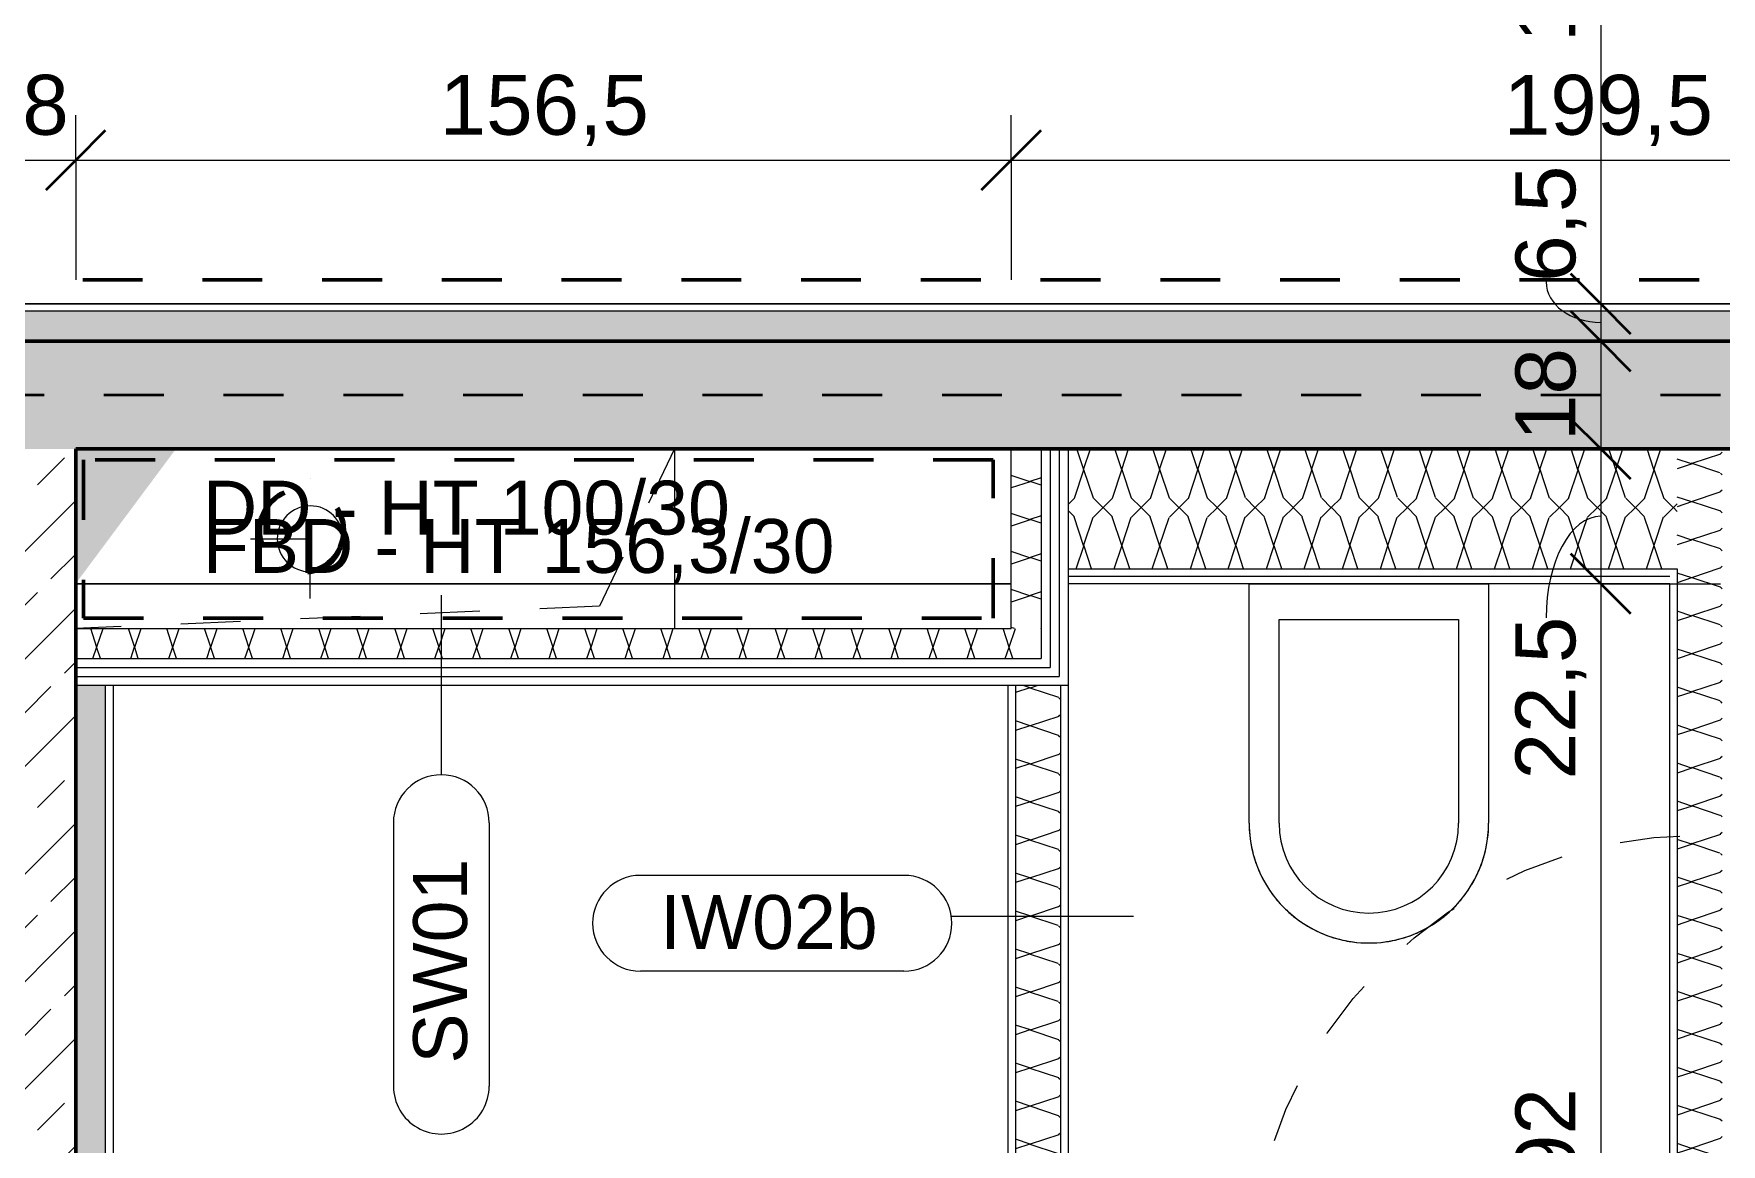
# Model space of a CAD drawing. Header units: metres. Extents: x 3 to 50, y 58.8 to 100.4.
# Drawn here: x 28.933 to 31.751, y 77.139 to 78.994 of the extents above; entities that cross this region are included whole.
import ezdxf

# ---------------------------------------------------------------- set-up
doc = ezdxf.new("R2010")
doc.units = ezdxf.units.M
for name, pattern in [('Strich Punkt', [0.015875, 0.00635, -0.004763, 0, -0.004763]), ('Strich Punkt Mittel', [0.015875, 0.00635, -0.004763, 0, -0.004763]), ('Verdeckt', [0.003, 0.002, -0.001])]:
    doc.linetypes.add(name, pattern=pattern)
for name, color, linetype, lineweight in [('A-DETL-GENF_', 92, 'Continuous', 13), ('A-DETL-MBND', 5, 'Continuous', 5), ('A_2D', 7, 'Continuous', 13), ('A_Bemassung-50_', 4, 'Continuous', 9), ('A_Bemassung_', 4, 'Continuous', 9), ('A_Beschriftung_', 7, 'Continuous', 9), ('A_Brandabschnitte', 30, 'Verdeckt', 50), ('A_Decken', 8, 'Continuous', 13), ('A_Durchbruch_', 7, 'Continuous', 5), ('A_Durchbruch_Projektion', 8, 'Verdeckt', 5), ('A_Kanal_SW', 34, 'Strich Punkt', 100), ('A_Raeume_', 7, 'Continuous', 5), ('A_Raster_', 1, 'Continuous', 9), ('A_Sanitaer', 3, 'Continuous', 13), ('A_Waende', 7, 'Continuous', 13), ('P-PIPE', 3, 'Continuous', 5), ('P-PIPE-CNTR', 3, 'Continuous', 5)]:
    doc.layers.add(name, color=color, linetype=linetype, lineweight=lineweight)
doc.styles.add('Arial_3', font='arial.ttf', dxfattribs={"height": 0.09})
doc.styles.add('Arial_5', font='arial.ttf', dxfattribs={"height": 0.1})
doc.dimstyles.new('WGA-Bemaßung_1', dxfattribs={"dimscale": 0.3048, "dimtxt": 0.102026, "dimasz": 0.328084, "dimexe": 0.246063, "dimexo": 0.0625, "dimgap": 0.04101, "dimtad": 1, "dimdec": 1, "dimlfac": 100, "dimrnd": 0.5, "dimdsep": 46, "dimtxsty": 'Arial_5', "dimblk1": 'OBLIQUE', "dimblk2": 'OBLIQUE', "dimsah": 1, "dimcen": 0.09, "dimdle": 0.246063, "dimazin": 2, "dimtfac": 1, "dimtdec": 4, "dimtix": 1, "dimtmove": 1, "dimatfit": 3, "dimfxl": 0.656168, "dimfxlon": 1, "dimtvp": 1, "dimtolj": 1, "dimtzin": 0, "dimarcsym": 2})
doc.dimstyles.new('WGA-Bemaßung_2', dxfattribs={"dimscale": 0.3048, "dimtxt": 0.102026, "dimasz": 0.328084, "dimexe": 0.246063, "dimexo": 0.0625, "dimgap": 0.04101, "dimtad": 1, "dimdec": 1, "dimlfac": 100, "dimrnd": 0.5, "dimdsep": 46, "dimtxsty": 'Arial_5', "dimblk1": 'OBLIQUE', "dimblk2": 'OBLIQUE', "dimsah": 1, "dimcen": 0.09, "dimdle": 0.246063, "dimazin": 2, "dimtfac": 1, "dimtdec": 4, "dimtix": 1, "dimtmove": 2, "dimatfit": 3, "dimfxl": 0.656168, "dimfxlon": 1, "dimtvp": 1, "dimtolj": 1, "dimtzin": 0, "dimarcsym": 2})
doc.dimstyles.new('WGA-Bemaßung_3', dxfattribs={"dimscale": 0.3048, "dimtxt": 0.102026, "dimasz": 0.328084, "dimexe": 0.246063, "dimexo": 0.0625, "dimgap": 0.04101, "dimtad": 1, "dimdec": 1, "dimlfac": 100, "dimrnd": 0.5, "dimdsep": 46, "dimtxsty": 'Arial_5', "dimblk1": 'OBLIQUE', "dimblk2": 'OBLIQUE', "dimsah": 1, "dimcen": 0.09, "dimdle": 0.246063, "dimazin": 2, "dimtfac": 1, "dimtdec": 4, "dimtix": 1, "dimtmove": 0, "dimatfit": 3, "dimfxl": 0.656168, "dimfxlon": 1, "dimtvp": 1, "dimtolj": 1, "dimtzin": 0, "dimarcsym": 2})
pattern_1 = [(45, (0, 0), (-0.08980256, 0.08980256), []), (45, (0.0898, 0), (-0.08980256, 0.08980256), [0.0635, -0.03175])]

# ---------------------------------------------------------------- blocks, each defined once
blk = doc.blocks.new('Sani_WC-Wandbasierend - 400x600-3804283-263_PP_02OG_BT1')
at = {"layer": 'A_Sanitaer', "lineweight": 5}
for p, q in [((-0.075, -0.5125), (-0.075, -0.1125)), ((-0.075, -0.1125), (0.325, -0.1125)), ((-0.075, -0.5125), (-0.075, -0.1125)), ((0.325, -0.1125), (0.325, -0.5125)), ((0.325, -0.1125), (0.325, -0.5125)), ((-0.025, -0.1725), (0.275, -0.1725)), ((-0.025, -0.5125), (-0.025, -0.1725)), ((0.275, -0.1725), (0.275, -0.5125))]:
    blk.add_line(p, q, dxfattribs=at)
for radius, start, end in [(0.2, 180, 0), (0.2, 180, 195.2197), (0.15, 180, 360), (0.2, 344.7803, 360), (0.2, 195.2197, 200.149), (0.2, 200.149, 210.5085), (0.2, 332.2044, 339.851), (0.2, 339.851, 344.7803), (0.2, 210.5085, 216.2662), (0.2, 323.7338, 329.4915), (0.2, 329.4915, 332.0709), (0.2, 216.2662, 225.9281), (0.2, 314.0719, 323.7338), (0.2, 225.9281, 231.8048), (0.2, 231.8048, 241.6661), (0.2, 298.3339, 308.1952), (0.2, 308.1952, 314.0719), (0.2, 241.6661, 247.1471), (0.2, 247.1471, 258.666), (0.2, 281.334, 292.8529), (0.2, 292.8529, 298.3339), (0.2, 258.666, 262.3967), (0.2, 262.3967, 277.6033), (0.2, 277.6033, 281.334)]:
    blk.add_arc((0.125, -0.5125), radius, start, end, dxfattribs=at)
blk = doc.blocks.new('Symbol_Schatten - Bodendurchbruch_Schatten-5766272-263_PP_02OG_BT1')
at = {"layer": 'A-DETL-MBND'}
for p, q in [((-0.78125, -0.15), (0.78125, -0.15)), ((0.78125, -0.15), (-0.78125, -0.15))]:
    blk.add_line(p, q, dxfattribs=at)
blk = doc.blocks.new('Symbol_Schatten - Bodendurchbruch_Schatten-V48-263_PP_02OG_BT1')
at = {"layer": 'A-DETL-GENF_'}
blk.add_hatch(color=256, dxfattribs=at).paths.add_polyline_path([(-0.7813, -0.15), (-0.6138, 0.075), (-0.7813, 0.075), (-0.7813, 0.0125)])
at = {"layer": 'A_2D'}
blk.add_line((0.7813, -0.15), (-0.7813, -0.15), dxfattribs=at)
at = {"layer": 'A_Durchbruch_'}
blk.add_line((-0.7813, -0.15), (0.7813, -0.15), dxfattribs=at)
blk = doc.blocks.new('Symbol_Schatten_Verdeckt_unten - Bodendurchbruch_Schatten_Verdeckt_unten-V50-263_PP_02OG_BT1')
at = {"layer": 'A_Durchbruch_Projektion'}
for p, q in [((-0.5, -0.15), (-0.5, 0.15)), ((-0.375, 0.1125), (0.5, 0.15)), ((-0.5, -0.15), (-0.375, 0.1125))]:
    blk.add_line(p, q, dxfattribs=at)
blk = doc.blocks.new('BS_Wand_Lollipop - links_unten-2026911-263_PP_02OG_BT1')
at = {"layer": 'A_Beschriftung_'}
for p, q in [((-0.00467, 0.001367), (-0.01347, 0.001367)), ((-0.003087, 0), (0.003, 0)), ((-0.00467, -0.001833), (-0.01347, -0.001833))]:
    blk.add_line(p, q, dxfattribs=at)
for centre, start, end in [((-0.01347, -0.000233), 90, 270), ((-0.00467, -0.000233), 270, 90)]:
    blk.add_arc(centre, 0.0016, start, end, dxfattribs=at)
blk = doc.blocks.new('BS_Wand_Lollipop - rechts_oben-2026913-263_PP_02OG_BT1')
at = {"layer": 'A_Beschriftung_'}
for p, q in [((0.0046, 0.0016), (0.0134, 0.0016)), ((-0.003, 0), (0.003, 0)), ((0.0046, -0.0016), (0.0134, -0.0016))]:
    blk.add_line(p, q, dxfattribs=at)
for centre, start, end in [((0.0046, 0), 90, 270), ((0.0134, 0), 270, 90)]:
    blk.add_arc(centre, 0.0016, start, end, dxfattribs=at)
blk = doc.blocks.new('DIMBLOCK441-263_PP_02OG_BT1')
at = {"layer": 'A_Bemassung-50_', "lineweight": 35, "transparency": 16777216}
for p, q in [((31.5499, 80.093), (31.4999, 80.143)), ((31.5499, 80.093), (31.5999, 80.043)), ((31.5499, 78.543), (31.4999, 78.593)), ((31.5499, 78.543), (31.5999, 78.493))]:
    blk.add_line(p, q, dxfattribs=at)
at = {"layer": 'A_Bemassung-50_', "transparency": 16777216}
for p, q in [((31.5499, 80.093), (31.4749, 80.093)), ((31.5499, 80.093), (31.5499, 78.543)), ((31.5499, 80.093), (31.7499, 80.093)), ((31.5499, 78.543), (31.4749, 78.543)), ((31.5499, 78.543), (31.7499, 78.543))]:
    blk.add_line(p, q, dxfattribs=at)
at = {"layer": 'A_Bemassung-50_', "color": 0, "transparency": 16777216, "insert": (31.4076, 78.9802), "char_height": 0.1, "width": 0.276883, "attachment_point": 1, "rotation": 90, "line_spacing_factor": 0.941778, "style": 'Arial_5'}
blk.add_mtext('155', dxfattribs=at)
blk = doc.blocks.new('_Oblique')
at = {"color": 0, "linetype": 'ByBlock', "lineweight": -2}
blk.add_line((-0.5, -0.5), (0.5, 0.5), dxfattribs=at)
blk = doc.blocks.new('DIMBLOCK442-263_PP_02OG_BT1')
at = {"layer": 'A_Bemassung-50_', "lineweight": 35, "transparency": 16777216}
for p, q in [((31.5499, 78.543), (31.4999, 78.593)), ((31.5499, 78.4805), (31.4999, 78.5305)), ((31.5499, 78.543), (31.5999, 78.493)), ((31.5499, 78.4805), (31.5999, 78.4305))]:
    blk.add_line(p, q, dxfattribs=at)
at = {"layer": 'A_Bemassung-50_', "transparency": 16777216}
for p, q in [((31.5499, 78.543), (31.4749, 78.543)), ((31.5499, 78.543), (31.5499, 78.4805)), ((31.5499, 78.543), (31.7499, 78.543)), ((31.5499, 78.4805), (31.4749, 78.4805)), ((31.5499, 78.4805), (31.7499, 78.4805))]:
    blk.add_line(p, q, dxfattribs=at)
blk.add_ellipse((31.5499, 78.5795), major_axis=(0.091, 0), ratio=0.744391, start_param=3.141593, end_param=4.712389, dxfattribs=at)
at = {"layer": 'A_Bemassung-50_', "color": 0, "transparency": 16777216, "insert": (31.4076, 78.5795), "char_height": 0.1, "width": 0.231677, "attachment_point": 1, "rotation": 90, "line_spacing_factor": 0.941778, "style": 'Arial_5'}
blk.add_mtext('6,5', dxfattribs=at)
blk = doc.blocks.new('DIMBLOCK443-263_PP_02OG_BT1')
at = {"layer": 'A_Bemassung-50_', "lineweight": 35, "transparency": 16777216}
for p, q in [((31.5499, 78.4805), (31.4999, 78.5305)), ((31.5499, 78.4805), (31.5999, 78.4305)), ((31.5499, 78.3005), (31.4999, 78.3505)), ((31.5499, 78.3005), (31.5999, 78.2505))]:
    blk.add_line(p, q, dxfattribs=at)
at = {"layer": 'A_Bemassung-50_', "transparency": 16777216}
for p, q in [((31.5499, 78.4805), (31.4749, 78.4805)), ((31.5499, 78.4805), (31.5499, 78.3005)), ((31.5499, 78.4805), (31.7499, 78.4805)), ((31.5499, 78.3005), (31.4749, 78.3005)), ((31.5499, 78.3005), (31.7499, 78.3005))]:
    blk.add_line(p, q, dxfattribs=at)
at = {"layer": 'A_Bemassung-50_', "color": 0, "transparency": 16777216, "insert": (31.4076, 78.3136), "char_height": 0.1, "width": 0.184588, "attachment_point": 1, "rotation": 90, "line_spacing_factor": 0.941778, "style": 'Arial_5'}
blk.add_mtext('18', dxfattribs=at)
blk = doc.blocks.new('DIMBLOCK444-263_PP_02OG_BT1')
at = {"layer": 'A_Bemassung-50_', "lineweight": 35, "transparency": 16777216}
for p, q in [((31.5499, 78.3005), (31.4999, 78.3505)), ((31.5499, 78.3005), (31.5999, 78.2505)), ((31.5499, 78.0755), (31.4999, 78.1255)), ((31.5499, 78.0755), (31.5999, 78.0255))]:
    blk.add_line(p, q, dxfattribs=at)
at = {"layer": 'A_Bemassung-50_', "transparency": 16777216}
for p, q in [((31.5499, 78.3005), (31.4749, 78.3005)), ((31.5499, 78.3005), (31.5499, 78.0755)), ((31.5499, 78.3005), (31.7499, 78.3005)), ((31.5499, 78.0755), (31.4749, 78.0755)), ((31.5499, 78.0755), (31.7499, 78.0755))]:
    blk.add_line(p, q, dxfattribs=at)
blk.add_ellipse((31.5499, 78.0185), major_axis=(0, 0.1695), ratio=0.53686, start_param=0, end_param=1.570796, dxfattribs=at)
at = {"layer": 'A_Bemassung-50_', "color": 0, "transparency": 16777216, "insert": (31.4076, 77.7486), "char_height": 0.1, "width": 0.323972, "attachment_point": 1, "rotation": 90, "line_spacing_factor": 0.941778, "style": 'Arial_5'}
blk.add_mtext('22,5', dxfattribs=at)
blk = doc.blocks.new('DIMBLOCK445-263_PP_02OG_BT1')
at = {"layer": 'A_Bemassung-50_', "lineweight": 35, "transparency": 16777216}
for p, q in [((31.5499, 78.0755), (31.4999, 78.1255)), ((31.5499, 78.0755), (31.5999, 78.0255)), ((31.5499, 76.1555), (31.4999, 76.2055)), ((31.5499, 76.1555), (31.5999, 76.1055))]:
    blk.add_line(p, q, dxfattribs=at)
at = {"layer": 'A_Bemassung-50_', "transparency": 16777216}
for p, q in [((31.5499, 78.0755), (31.4749, 78.0755)), ((31.5499, 78.0755), (31.5499, 76.1555)), ((31.5499, 78.0755), (31.7499, 78.0755)), ((31.5499, 76.1555), (31.4749, 76.1555)), ((31.5499, 76.1555), (31.7499, 76.1555))]:
    blk.add_line(p, q, dxfattribs=at)
at = {"layer": 'A_Bemassung-50_', "color": 0, "transparency": 16777216, "insert": (31.4076, 77.0001), "char_height": 0.1, "width": 0.276883, "attachment_point": 1, "rotation": 90, "line_spacing_factor": 0.941778, "style": 'Arial_5'}
blk.add_mtext('192', dxfattribs=at)
blk = doc.blocks.new('DIMBLOCK541-263_PP_02OG_BT1')
at = {"layer": 'A_Bemassung-50_', "transparency": 16777216}
for p, q in [((28.8227, 78.7829), (28.8227, 78.8579)), ((29.0027, 78.7829), (29.0027, 78.8579)), ((28.8227, 78.7829), (29.0027, 78.7829)), ((28.8227, 78.7829), (28.8227, 78.5829)), ((29.0027, 78.7829), (29.0027, 78.5829))]:
    blk.add_line(p, q, dxfattribs=at)
at = {"layer": 'A_Bemassung-50_', "lineweight": 35, "transparency": 16777216}
for p, q in [((28.8227, 78.7829), (28.8727, 78.8329)), ((29.0027, 78.7829), (29.0527, 78.8329)), ((28.8227, 78.7829), (28.7727, 78.7329)), ((29.0027, 78.7829), (28.9527, 78.7329))]:
    blk.add_line(p, q, dxfattribs=at)
at = {"layer": 'A_Bemassung-50_', "color": 0, "transparency": 16777216, "insert": (28.8358, 78.9252), "char_height": 0.1, "width": 0.184588, "attachment_point": 1, "line_spacing_factor": 0.941778, "style": 'Arial_5'}
blk.add_mtext('18', dxfattribs=at)
blk = doc.blocks.new('DIMBLOCK542-263_PP_02OG_BT1')
at = {"layer": 'A_Bemassung-50_', "transparency": 16777216}
for p, q in [((29.0027, 78.7829), (29.0027, 78.8579)), ((30.5652, 78.7829), (30.5652, 78.8579)), ((29.0027, 78.7829), (30.5652, 78.7829)), ((29.0027, 78.7829), (29.0027, 78.5829)), ((30.5652, 78.7829), (30.5652, 78.5829))]:
    blk.add_line(p, q, dxfattribs=at)
at = {"layer": 'A_Bemassung-50_', "lineweight": 35, "transparency": 16777216}
for p, q in [((29.0027, 78.7829), (29.0527, 78.8329)), ((30.5652, 78.7829), (30.6152, 78.8329)), ((29.0027, 78.7829), (28.9527, 78.7329)), ((30.5652, 78.7829), (30.5152, 78.7329))]:
    blk.add_line(p, q, dxfattribs=at)
at = {"layer": 'A_Bemassung-50_', "color": 0, "transparency": 16777216, "insert": (29.6105, 78.9252), "char_height": 0.1, "width": 0.416266, "attachment_point": 1, "line_spacing_factor": 0.941778, "style": 'Arial_5'}
blk.add_mtext('156,5', dxfattribs=at)
blk = doc.blocks.new('DIMBLOCK543-263_PP_02OG_BT1')
at = {"layer": 'A_Bemassung-50_', "transparency": 16777216}
for p, q in [((32.5577, 78.7829), (32.5577, 78.9829)), ((30.5652, 78.7829), (30.5652, 78.8579)), ((30.5652, 78.7829), (32.5577, 78.7829)), ((30.5652, 78.7829), (30.5652, 78.5829)), ((32.5577, 78.7829), (32.5577, 78.7079))]:
    blk.add_line(p, q, dxfattribs=at)
at = {"layer": 'A_Bemassung-50_', "lineweight": 35, "transparency": 16777216}
for p, q in [((30.5652, 78.7829), (30.6152, 78.8329)), ((32.5577, 78.7829), (32.6077, 78.8329)), ((30.5652, 78.7829), (30.5152, 78.7329)), ((32.5577, 78.7829), (32.5077, 78.7329))]:
    blk.add_line(p, q, dxfattribs=at)
at = {"layer": 'A_Bemassung-50_', "color": 0, "transparency": 16777216, "insert": (31.388, 78.9252), "char_height": 0.1, "width": 0.416266, "attachment_point": 1, "line_spacing_factor": 0.941778, "style": 'Arial_5'}
blk.add_mtext('199,5', dxfattribs=at)

msp = doc.modelspace()

# ---------------------------------------------------------------- hatches: boundary and pattern name
at = {"layer": 'A_Waende', "lineweight": 5}
h = msp.add_hatch(dxfattribs=at)
h.set_pattern_fill('FP_14', color=250, angle=-225, style=0, pattern_type=2)
h.set_pattern_definition([(225, (28.90794, 78.54259), (-0.12700345, -0.2539998), [0.02245, -0.15715]), (225, (28.85986, 78.43228), (-0.12700345, -0.2539998), [0.02245, -0.15715]), (225, (28.8443, 78.54259), (-0.12700345, -0.2539998), [0.02245, -0.15715]), (225, (28.79692, 78.43158), (-0.12700345, -0.2539998), [0.02245, -0.15715]), (251.565, (28.892383, 78.527036), (-0.12700069, -0.50799766), [0.0502, -0.35141]), (251.565, (28.87612, 78.47966), (-0.12700069, -0.50799766), [0.0502, -0.35141]), (251.565, (28.828743, 78.527036), (-0.12700069, -0.50799766), [0.0502, -0.35141]), (251.565, (28.81248, 78.47966), (-0.12700069, -0.50799766), [0.0502, -0.35141]), (315, (28.89168, 78.43158), (-0.12700345, 0.2539998), [0.02245, -0.15715]), (315, (28.8443, 78.54259), (-0.12700345, 0.2539998), [0.02245, -0.15715]), (315, (28.82804, 78.43158), (-0.12700345, 0.2539998), [0.02245, -0.15715]), (315, (28.78066, 78.54259), (-0.12700345, 0.2539998), [0.02245, -0.15715]), (288.435, (28.87612, 78.47966), (-0.12700069, 0.50799766), [0.0502, -0.35141]), (288.435, (28.859856, 78.527036), (-0.12700069, 0.50799766), [0.0502, -0.35141]), (288.435, (28.81248, 78.47966), (-0.12700069, 0.50799766), [0.0502, -0.35141]), (288.435, (28.796217, 78.527036), (-0.12700069, 0.50799766), [0.0502, -0.35141])])
h.paths.add_polyline_path([(21.0277, 78.4805), (21.0527, 78.4805), (21.0527, 78.5305), (15.5127, 78.5305), (15.5127, 78.4805), (20.234, 78.4805)])
h.paths.add_polyline_path([(42.2184, 78.4805), (42.3027, 78.4805), (42.3027, 78.5305), (36.6327, 78.5305), (36.6327, 78.4805), (41.9573, 78.4805)])
h.paths.add_polyline_path([(30.132, 78.4805), (35.6127, 78.4805), (35.6127, 78.5305), (22.0727, 78.5305), (22.0727, 78.4805), (29.0027, 78.4805)])
h = msp.add_hatch(dxfattribs=at)
h.set_pattern_fill('FP_4', color=250, style=0, pattern_type=2)
h.set_pattern_definition(pattern_1)
h.paths.add_polyline_path([(20.5875, 78.3005), (21.0527, 78.3005), (21.0527, 78.4805), (15.5127, 78.4805), (15.5127, 78.3005), (20.4915, 78.3005)])
h.paths.add_polyline_path([(23.3527, 78.3005), (35.6127, 78.3005), (35.6127, 78.4805), (22.0727, 78.4805), (22.0727, 78.3005), (23.3377, 78.3005)])
h.paths.add_polyline_path([(36.7527, 78.3005), (42.3027, 78.3005), (42.3027, 78.4805), (36.6327, 78.4805), (36.6327, 78.3005), (36.7352, 78.3005)])
h = msp.add_hatch(dxfattribs=at)
h.set_pattern_fill('FP_4', color=250, style=0, pattern_type=2)
h.set_pattern_definition(pattern_1)
h.paths.add_polyline_path([(29.0027, 71.178), (29.0027, 78.3005), (28.8227, 78.3005), (28.8227, 71.178)])
h = msp.add_hatch(dxfattribs=at)
h.set_pattern_fill('FP_88', color=250, angle=-45, style=0, pattern_type=2)
h.set_pattern_definition([(135, (30.66015, 78.15086), (-0.254, 0.127003), [0.02245, -0.15715]), (135, (30.54913, 78.19823), (-0.254, 0.127003), [0.02245, -0.15715]), (135, (30.66015, 78.214495), (-0.254, 0.127003), [0.02245, -0.15715]), (135, (30.54913, 78.26187), (-0.254, 0.127003), [0.02245, -0.15715]), (161.565, (30.644594, 78.166412), (-0.507998, 0.127001), [0.0502, -0.35141]), (161.565, (30.59651, 78.18197), (-0.507998, 0.127001), [0.0502, -0.35141]), (161.565, (30.644594, 78.23005), (-0.5079977, 0.127001), [0.0502, -0.35141]), (161.565, (30.59651, 78.245608), (-0.5079977, 0.127001), [0.0502, -0.35141]), (225, (30.54843, 78.16641), (0.254, 0.127003), [0.02245, -0.15715]), (225, (30.66015, 78.214495), (0.254, 0.127003), [0.02245, -0.15715]), (225, (30.54913, 78.229345), (0.254, 0.127003), [0.02245, -0.15715]), (225, (30.66015, 78.278135), (0.254, 0.127003), [0.02245, -0.15715]), (198.435, (30.59651, 78.18197), (0.507998, 0.127001), [0.0502, -0.35141]), (198.435, (30.643887, 78.19823), (0.507998, 0.127001), [0.0502, -0.35141]), (198.435, (30.59651, 78.245608), (0.5079977, 0.127001), [0.0502, -0.35141]), (198.435, (30.643887, 78.26187), (0.5079977, 0.1270007), [0.0502, -0.35141])])
h.paths.add_polyline_path([(30.5959, 78.0005), (30.6152, 78.0005), (30.6152, 78.3005), (30.5652, 78.3005), (30.5652, 78.0005), (30.5728, 78.0005)])
h = msp.add_hatch(dxfattribs=at)
h.set_pattern_fill('FP_85', color=250, angle=135, style=0, pattern_type=2)
h.set_pattern_definition([(45, (31.1629, 78.075195), (0.127003, 0.254), [0.02245, -0.15715]), (45, (31.21028, 78.18621), (0.127003, 0.254), [0.02245, -0.15715]), (45, (31.22654, 78.075195), (0.127003, 0.254), [0.02245, -0.15715]), (45, (31.27392, 78.18621), (0.127003, 0.254), [0.02245, -0.15715]), (71.565, (31.17846, 78.09075), (0.1270007, 0.5079977), [0.0502, -0.35141]), (71.565, (31.194016, 78.138835), (0.1270007, 0.5079977), [0.0502, -0.35141]), (71.565, (31.2421, 78.09075), (0.1270007, 0.5079977), [0.0502, -0.35141]), (71.565, (31.257655, 78.138835), (0.1270007, 0.5079977), [0.0502, -0.35141]), (135, (31.17846, 78.18692), (0.127003, -0.254), [0.02245, -0.15715]), (135, (31.22654, 78.075195), (0.127003, -0.254), [0.02245, -0.15715]), (135, (31.2421, 78.18692), (0.127003, -0.254), [0.02245, -0.15715]), (135, (31.289475, 78.0759), (0.127003, -0.254), [0.02245, -0.15715]), (108.435, (31.194016, 78.138835), (0.1270007, -0.5079977), [0.0502, -0.35141]), (108.435, (31.21028, 78.09146), (0.1270007, -0.5079977), [0.0502, -0.35141]), (108.435, (31.257655, 78.138835), (0.1270007, -0.5079977), [0.0502, -0.35141]), (108.435, (31.27392, 78.09146), (0.1270007, -0.5079977), [0.0502, -0.35141])])
h.paths.add_polyline_path([(31.546, 78.1005), (31.6777, 78.1005), (31.6777, 78.3005), (30.6602, 78.3005), (30.6602, 78.1005), (30.839, 78.1005)])
h = msp.add_hatch(dxfattribs=at)
h.set_pattern_fill('FP_83', color=250, angle=315, style=0, pattern_type=2)
h.set_pattern_definition([(135, (31.76536, 77.22808), (-0.254, 0.1270034), [0.02245, -0.15715]), (135, (31.65434, 77.27546), (-0.254, 0.1270034), [0.02245, -0.15715]), (135, (31.76536, 77.29172), (-0.254, 0.1270034), [0.02245, -0.15715]), (135, (31.65434, 77.3391), (-0.254, 0.1270034), [0.02245, -0.15715]), (161.565, (31.749094, 77.244345), (-0.5079977, 0.1270007), [0.0502, -0.35141]), (161.565, (31.70172, 77.259194), (-0.5079977, 0.1270007), [0.0502, -0.35141]), (161.565, (31.7498, 77.307277), (-0.5079977, 0.1270007), [0.0502, -0.35141]), (161.565, (31.70172, 77.322834), (-0.5079977, 0.1270007), [0.0502, -0.35141]), (225, (31.653635, 77.24364), (0.254, 0.1270034), [0.02245, -0.15715]), (225, (31.76536, 77.29172), (0.254, 0.1270034), [0.02245, -0.15715]), (225, (31.653635, 77.30728), (0.254, 0.1270034), [0.02245, -0.15715]), (225, (31.76536, 77.35536), (0.254, 0.1270034), [0.02245, -0.15715]), (198.435, (31.70172, 77.259194), (0.5079977, 0.1270007), [0.0502, -0.35141]), (198.435, (31.749094, 77.275457), (0.5079977, 0.1270007), [0.0502, -0.35141]), (198.435, (31.70172, 77.322834), (0.5079977, 0.1270007), [0.0502, -0.35141]), (198.435, (31.749094, 77.339097), (0.5079977, 0.1270007), [0.0502, -0.35141])])
h.paths.add_polyline_path([(31.6777, 76.143), (31.7527, 76.143), (31.7527, 78.3005), (31.6777, 78.3005), (31.6777, 76.1519)])
h = msp.add_hatch(dxfattribs=at)
h.set_pattern_fill('FP_79', color=250, angle=135, style=0, pattern_type=2)
h.set_pattern_definition([(45, (29.83142, 77.9062), (0.127003, 0.254), [0.02245, -0.15715]), (45, (29.8795, 78.016505), (0.127003, 0.254), [0.02245, -0.15715]), (45, (29.89435, 77.90549), (0.127003, 0.254), [0.02245, -0.15715]), (45, (29.94244, 78.01721), (0.1270034, 0.254), [0.02245, -0.15715]), (71.565, (29.846977, 77.921753), (0.1270007, 0.5079977), [0.0502, -0.35141]), (71.565, (29.86324, 77.96913), (0.1270007, 0.5079977), [0.0502, -0.35141]), (71.565, (29.910617, 77.921753), (0.1270007, 0.5079977), [0.0502, -0.35141]), (71.565, (29.92688, 77.96913), (0.1270007, 0.5079977), [0.0502, -0.35141]), (135, (29.84698, 78.016505), (0.127003, -0.254), [0.02245, -0.15715]), (135, (29.89435, 77.90549), (0.127003, -0.254), [0.02245, -0.15715]), (135, (29.91062, 78.016505), (0.1270034, -0.254), [0.02245, -0.15715]), (135, (29.95799, 77.90549), (0.1270034, -0.254), [0.02245, -0.15715]), (108.435, (29.86324, 77.96913), (0.1270007, -0.5079977), [0.0502, -0.35141]), (108.435, (29.878797, 77.921046), (0.1270007, -0.5079977), [0.0502, -0.35141]), (108.435, (29.92688, 77.96913), (0.1270007, -0.5079977), [0.0502, -0.35141]), (108.435, (29.942437, 77.921046), (0.1270007, -0.5079977), [0.0502, -0.35141])])
h.paths.add_polyline_path([(29.425, 77.9505), (30.6152, 77.9505), (30.6152, 78.0005), (29.0027, 78.0005), (29.0027, 77.9505), (29.0715, 77.9505)])
h = msp.add_hatch(dxfattribs=at)
h.set_pattern_fill('FP_82', color=250, angle=315, style=0, pattern_type=2)
h.set_pattern_definition([(135, (29.06492, 74.54178), (-0.2539998, 0.1270034), [0.02245, -0.15715]), (135, (28.9539, 74.58916), (-0.2539998, 0.1270034), [0.02245, -0.15715]), (135, (29.06492, 74.60542), (-0.2539998, 0.1270034), [0.02245, -0.15715]), (135, (28.9539, 74.6528), (-0.2539998, 0.1270034), [0.02245, -0.15715]), (161.565, (29.04936, 74.55734), (-0.50799766, 0.1270007), [0.0502, -0.35141]), (161.565, (29.001985, 74.573602), (-0.50799766, 0.1270007), [0.0502, -0.35141]), (161.565, (29.04936, 74.62098), (-0.50799766, 0.1270007), [0.0502, -0.35141]), (161.565, (29.001985, 74.637242), (-0.50799766, 0.1270007), [0.0502, -0.35141]), (225, (28.9539, 74.55805), (0.2539998, 0.1270034), [0.02245, -0.15715]), (225, (29.06492, 74.60542), (0.2539998, 0.1270034), [0.02245, -0.15715]), (225, (28.9539, 74.62169), (0.2539998, 0.1270034), [0.02245, -0.15715]), (225, (29.06492, 74.66906), (0.2539998, 0.1270034), [0.02245, -0.15715]), (198.435, (29.001985, 74.573602), (0.50799766, 0.1270007), [0.0502, -0.35141]), (198.435, (29.04936, 74.589866), (0.50799766, 0.1270007), [0.0502, -0.35141]), (198.435, (29.001985, 74.637242), (0.50799766, 0.1270007), [0.0502, -0.35141]), (198.435, (29.04936, 74.653506), (0.50799766, 0.1270007), [0.0502, -0.35141])])
h.paths.add_polyline_path([(29.0027, 71.178), (29.0527, 71.178), (29.0527, 77.9055), (29.0027, 77.9055), (29.0027, 71.8242)])
h = msp.add_hatch(dxfattribs=at)
h.set_pattern_fill('FP_94', color=250, angle=-45, style=0, pattern_type=2)
h.set_pattern_definition([(135, (30.66015, 76.97989), (-0.254, 0.1270034), [0.02245, -0.15715]), (135, (30.54913, 77.02868), (-0.254, 0.1270034), [0.02245, -0.15715]), (135, (30.66015, 77.04353), (-0.254, 0.1270034), [0.02245, -0.15715]), (135, (30.54843, 77.09161), (-0.254, 0.1270034), [0.02245, -0.15715]), (161.565, (30.643887, 76.99615), (-0.5079977, 0.1270007), [0.0502, -0.35141]), (161.565, (30.59651, 77.012414), (-0.5079977, 0.1270007), [0.0502, -0.35141]), (161.565, (30.643887, 77.05979), (-0.5079977, 0.1270007), [0.0502, -0.35141]), (161.565, (30.59651, 77.076053), (-0.5079977, 0.1270007), [0.0502, -0.35141]), (225, (30.54913, 76.99615), (0.254, 0.1270034), [0.02245, -0.15715]), (225, (30.66015, 77.04353), (0.254, 0.1270034), [0.02245, -0.15715]), (225, (30.54913, 77.05979), (0.254, 0.1270034), [0.02245, -0.15715]), (225, (30.66015, 77.10717), (0.254, 0.1270034), [0.02245, -0.15715]), (198.435, (30.59651, 77.012414), (0.5079977, 0.1270007), [0.0502, -0.35141]), (198.435, (30.644594, 77.02797), (0.5079977, 0.1270007), [0.0502, -0.35141]), (198.435, (30.59651, 77.076053), (0.5079977, 0.1270007), [0.0502, -0.35141]), (198.435, (30.644594, 77.09161), (0.5079977, 0.1270007), [0.0502, -0.35141])])
h.paths.add_polyline_path([(30.5727, 76.0555), (30.6477, 76.0555), (30.6477, 77.9055), (30.5727, 77.9055), (30.5727, 76.369)])

# ---------------------------------------------------------------- linework, layer by layer
at = {"layer": 'A_2D', "linetype": 'Verdeckt', "lineweight": 5}
msp.add_circle((31.7152, 76.9055), 0.75, dxfattribs=at)
at = {"layer": 'A_Brandabschnitte'}
for p, q in [((15.6144, 78.583), (42.2544, 78.583)), ((29.0158, 78.2822), (29.0158, 78.0181)), ((30.5352, 78.2822), (29.0158, 78.2822)), ((30.5352, 78.0181), (30.5352, 78.2822)), ((29.0158, 78.0181), (30.5352, 78.0181))]:
    msp.add_line(p, q, dxfattribs=at)
at = {"layer": 'A_Decken'}
msp.add_line((30.5652, 78.0755), (29.0027, 78.0755), dxfattribs=at)
at = {"layer": 'A_Kanal_SW'}
msp.add_circle((29.3801, 78.164), 0.07, dxfattribs=at)
at = {"layer": 'A_Raeume_', "flags": 128}
for points in [[(42.3027, 78.543), (42.3027, 80.093), (22.0777, 80.093), (22.0147, 80.093), (21.4152, 80.093), (20.2393, 80.093), (20.2377, 80.093), (20.1477, 80.1555), (18.3293, 80.1555), (18.3277, 80.1555), (18.3277, 80.093), (15.5752, 80.093), (15.5752, 78.543)], [(31.6652, 76.1555), (31.6652, 78.0755), (30.6602, 78.0755), (30.6602, 77.953), (30.6602, 77.9055), (30.6602, 77.9039), (30.6602, 76.1555), (30.6868, 76.1555)], [(30.5602, 77.9055), (29.0652, 77.9055), (29.0652, 74.8555), (30.5602, 74.8555), (30.5602, 76.0539), (30.5602, 76.0555), (30.5602, 76.1055)]]:
    msp.add_lwpolyline(points, close=True, dxfattribs=at)
at = {"layer": 'A_Raster_', "linetype": 'Strich Punkt Mittel', "lineweight": 35}
msp.add_line((48.1498, 78.3905), (3.3483, 78.3905), dxfattribs=at)
at = {"layer": 'A_Waende', "color": 10}
for p, q in [((35.6127, 78.543), (22.0727, 78.543)), ((35.6127, 78.5305), (22.0727, 78.5305)), ((30.6152, 78.3005), (30.6152, 77.9505)), ((30.6602, 78.3005), (30.6602, 76.1555)), ((30.6602, 78.1005), (31.6777, 78.1005)), ((31.6777, 78.1005), (31.6777, 76.143)), ((31.6652, 78.0755), (30.6602, 78.0755)), ((31.6652, 76.1555), (31.6652, 78.0755)), ((29.0027, 77.9505), (30.6152, 77.9505)), ((30.6602, 77.9055), (29.0027, 77.9055)), ((29.0527, 74.843), (29.0527, 77.9055)), ((29.0652, 77.9055), (29.0652, 74.8555)), ((30.5602, 75.8905), (30.5602, 77.9055)), ((30.5727, 77.9055), (30.5727, 76.0555)), ((30.6477, 77.9055), (30.6477, 76.143))]:
    msp.add_line(p, q, dxfattribs=at)
at = {"layer": 'A_Waende', "lineweight": 50}
for p, q in [((35.6127, 78.4805), (22.0727, 78.4805)), ((29.0027, 78.3005), (29.0027, 71.178)), ((35.6127, 78.3005), (29.0027, 78.3005))]:
    msp.add_line(p, q, dxfattribs=at)
at = {"layer": 'A_Waende', "color": 250, "lineweight": 5}
for p, q in [((30.5652, 78.0005), (30.5652, 78.3005)), ((29.0027, 78.0005), (30.5652, 78.0005))]:
    msp.add_line(p, q, dxfattribs=at)
at = {"layer": 'A_Waende', "lineweight": 18}
for p, q in [((30.6302, 78.3005), (30.6302, 77.9355)), ((30.6452, 78.3005), (30.6452, 77.9205)), ((30.6602, 78.088), (31.6652, 78.088)), ((29.0027, 77.9355), (30.6302, 77.9355)), ((29.0027, 77.9205), (30.6452, 77.9205))]:
    msp.add_line(p, q, dxfattribs=at)
at = {"layer": 'P-PIPE', "color": 34, "linetype": 'Strich Punkt'}
for start, end in [(90, 180), (0, 90), (180, 270), (270, 0)]:
    msp.add_arc((29.3945, 78.1505), 0.055, start, end, dxfattribs=at)
at = {"layer": 'P-PIPE-CNTR', "color": 34, "linetype": 'Strich Punkt'}
for p, q in [((29.3945, 78.0505), (29.3945, 78.2505)), ((29.2945, 78.1505), (29.4945, 78.1505))]:
    msp.add_line(p, q, dxfattribs=at)

# ---------------------------------------------------------------- block references
at = {"layer": 'A-DETL-MBND'}
msp.add_blockref('Symbol_Schatten - Bodendurchbruch_Schatten-5766272-263_PP_02OG_BT1', (29.7839, 78.2255), dxfattribs=at)
at = {"layer": 'A_2D'}
msp.add_blockref('Symbol_Schatten - Bodendurchbruch_Schatten-V48-263_PP_02OG_BT1', (29.7839, 78.2255), dxfattribs=at)
at = {"layer": 'A_2D', "rotation": 180}
msp.add_blockref('Symbol_Schatten_Verdeckt_unten - Bodendurchbruch_Schatten_Verdeckt_unten-V50-263_PP_02OG_BT1', (29.5027, 78.1505), dxfattribs=at)
at = {"layer": 'A_Beschriftung_', "xscale": 49.99999999999998, "yscale": 49.99999999999998, "zscale": 49.99999999999998, "rotation": 269.9999999999998}
msp.add_blockref('BS_Wand_Lollipop - rechts_oben-2026913-263_PP_02OG_BT1', (29.6134, 77.9064), dxfattribs=at)
at = {"layer": 'A_Beschriftung_', "xscale": 49.99999999999998, "yscale": 49.99999999999998, "zscale": 49.99999999999998}
msp.add_blockref('BS_Wand_Lollipop - links_unten-2026911-263_PP_02OG_BT1', (30.6197, 77.5201), dxfattribs=at)
at = {"layer": 'A_Sanitaer'}
msp.add_blockref('Sani_WC-Wandbasierend - 400x600-3804283-263_PP_02OG_BT1', (31.0377, 78.188), dxfattribs=at)

# ---------------------------------------------------------------- texts
at = {"layer": 'A_Beschriftung_', "char_height": 0.09, "attachment_point": 1, "style": 'Arial_3'}
for s, insert, width in [('DD - HT 100/30', (29.2151, 78.2475), 1.046202), ('FBD - HT 156,3/30', (29.2151, 78.1835), 1.254641), ('IW02b', (29.979, 77.5555), 0.440928)]:
    msp.add_mtext(s, dxfattribs=dict(at, insert=insert, width=width))
at = {"layer": 'A_Beschriftung_', "insert": (29.5664, 77.274), "char_height": 0.09, "width": 0.420886, "attachment_point": 1, "rotation": 90, "style": 'Arial_3'}
msp.add_mtext('SW01', dxfattribs=at)

# ---------------------------------------------------------------- dimensions: what is measured, and where the dimension line sits
at = {"layer": 'A_Bemassung_'}
for base, p1, p2, dimstyle, override, picture, middle in [((31.5499, 78.543), (31.7499, 80.093), (31.7499, 78.543), 'WGA-Bemaßung_2', {"dimpost": '<>', "dimfxl": 1.55}, 'DIMBLOCK441-263_PP_02OG_BT1', (31.4743, 79.1187)), ((31.5499217946, 78.4804984321), (31.7499217946, 78.5429984321), (31.7499217946, 78.4804984321), 'WGA-Bemaßung_1', {"dimpost": '<>', "dimfxl": 0.0625}, 'DIMBLOCK442-263_PP_02OG_BT1', (31.4742654942, 78.6953129504)), ((31.5499, 78.0755), (31.7499, 78.3005), (31.7499, 78.0755), 'WGA-Bemaßung_1', {"dimpost": '<>', "dimfxl": 0.225}, 'DIMBLOCK444-263_PP_02OG_BT1', (31.4743, 77.9105))]:
    dim = msp.add_linear_dim(base=base, p1=p1, p2=p2, angle=90, dimstyle=dimstyle, override=override, dxfattribs=at)
    dim.commit()
    dim.dimension.update_dxf_attribs({"geometry": picture, "text_midpoint": middle, "dimtype": 160, "text_rotation": 90})
for base, p1, p2, override, picture, middle in [((32.5576682485, 78.7829217854), (30.5651682485, 78.5829217854), (32.5576682485, 78.9829217854), {"dimpost": '<>', "dimfxl": 2.032254}, 'DIMBLOCK543-263_PP_02OG_BT1', (31.5614182485, 78.8464790844)), ((29.0027, 78.7829), (28.8227, 78.5829), (29.0027, 78.5829), {"dimpost": '<>', "dimfxl": 0.18}, 'DIMBLOCK541-263_PP_02OG_BT1', (28.9127, 78.8465)), ((30.5651682485, 78.7829217854), (29.0026682485, 78.5829217854), (30.5651682485, 78.5829217854), {"dimpost": '<>', "dimfxl": 1.5625}, 'DIMBLOCK542-263_PP_02OG_BT1', (29.7839182485, 78.8464790844))]:
    dim = msp.add_linear_dim(base=base, p1=p1, p2=p2, dimstyle='WGA-Bemaßung_3', override=override, dxfattribs=at)
    dim.commit()
    dim.dimension.update_dxf_attribs({"geometry": picture, "text_midpoint": middle})
for base, p1, p2, override, picture, middle in [((31.5499, 78.3005), (31.7499, 78.4805), (31.7499, 78.3005), {"dimpost": '<>', "dimfxl": 0.18}, 'DIMBLOCK443-263_PP_02OG_BT1', (31.4864, 78.3905)), ((31.5499, 76.1555), (31.7499, 78.0755), (31.7499, 76.1555), {"dimpost": '<>', "dimfxl": 1.92}, 'DIMBLOCK445-263_PP_02OG_BT1', (31.4864, 77.1155))]:
    dim = msp.add_linear_dim(base=base, p1=p1, p2=p2, angle=90, dimstyle='WGA-Bemaßung_3', override=override, dxfattribs=at)
    dim.commit()
    dim.dimension.update_dxf_attribs({"geometry": picture, "text_midpoint": middle})

doc.saveas('drawing.dxf')
